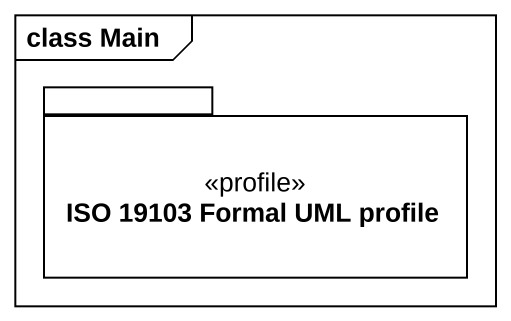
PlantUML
@startuml
mainframe class Main
package "ISO 19103 Formal UML profile" as ISO_19103_Formal_UML_profile <<profile>> {
}
@enduml
